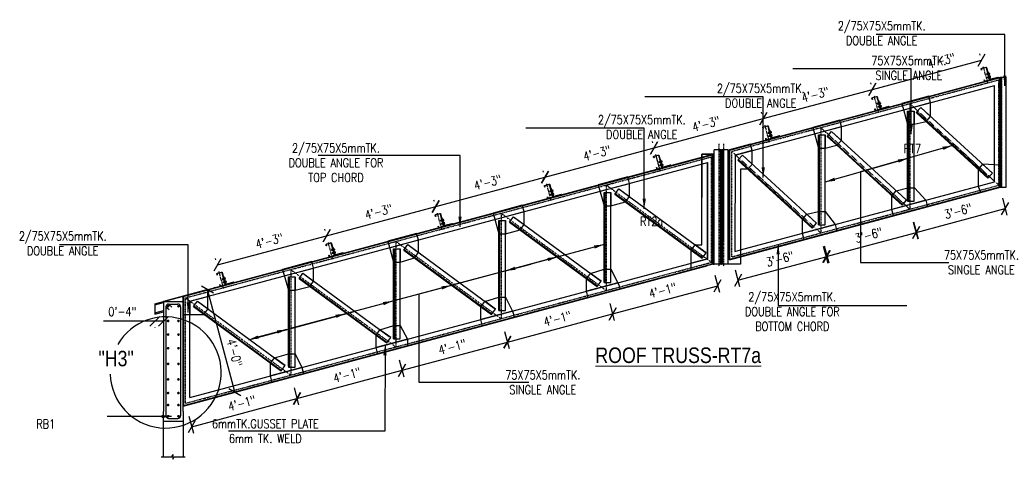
# Model space of a CAD drawing. Extents: x -95606 to 113309, y -42160 to -940.
# Drawn here: x 104296.1 to 104742, y -20736.9 to -20538.5 of the extents above; entities that cross this region are included whole.
import ezdxf

# ---------------------------------------------------------------- set-up
doc = ezdxf.new("R2010")
doc.units = 0
doc.header["$LTSCALE"] = 0.02
doc.header["$MEASUREMENT"] = 0
doc.header["$PDMODE"] = 3
doc.header["$PDSIZE"] = -2
for name, pattern in [('CENTER', [50.8, 31.75, -6.35, 6.35, -6.35]), ('CENTERX2', [101.6, 63.5, -12.7, 12.7, -12.7]), ('DASHEDX2', [1.5, 1, -0.5])]:
    doc.linetypes.add(name, pattern=pattern)
doc.layers.get('0').update_dxf_attribs({"linetype": 'CONTINUOUS'})
doc.layers.get('DEFPOINTS').update_dxf_attribs({"linetype": 'CONTINUOUS'})
for name, color, linetype in [('5T', 4, 'CONTINUOUS'), ('A-C PURLIN', 1, 'CONTINUOUS'), ('A-DIM', 1, 'CONTINUOUS'), ('A-GRID', 7, 'CENTERX2'), ('A-OL', 2, 'CONTINUOUS'), ('A-WELD', 6, 'CONTINUOUS'), ('DIM', 7, 'CONTINUOUS'), ('dimentions', 8, 'CONTINUOUS'), ('EXLINE', 33, 'CONTINUOUS'), ('G-GRID', 7, 'CENTERX2'), ('GRID', 8, 'CENTER'), ('GUSSET', 1, 'CONTINUOUS'), ('OL', 2, 'CONTINUOUS'), ('RF', 5, 'CONTINUOUS'), ('RF5', 6, 'CONTINUOUS'), ('S-CL', 8, 'CENTER'), ('S-DIM', 7, 'CONTINUOUS'), ('S-TXT', 2, 'CONTINUOUS')]:
    doc.layers.add(name, color=color, linetype=linetype)
doc.layers.add('Layer4', color=4, linetype='CONTINUOUS', lineweight=25)
doc.styles.add('ROMANC', font='romanc.shx')
doc.styles.add('style9', font='romans.shx', dxfattribs={"width": 0.8, "height": 4})
doc.dimstyles.new('TEXT-14', dxfattribs={"dimtxt": 4, "dimasz": 4.5, "dimexe": 3, "dimexo": 6, "dimgap": 2, "dimtad": 1, "dimdec": 0, "dimrnd": 0.5, "dimzin": 1, "dimdsep": 46, "dimlunit": 4, "dimtxsty": 'style9', "dimblk": 'OBLIQUE', "dimcen": 72.09, "dimclrd": 1, "dimclre": 1, "dimclrt": 2, "dimadec": 0, "dimazin": 0, "dimtfac": 1, "dimtdec": 0, "dimtofl": 0, "dimtmove": 0, "dimatfit": 3, "dimfxl": 1, "dimfrac": 2, "dimtolj": 1, "dimtzin": 0, "dimlwd": -1, "dimarcsym": 0})

# ---------------------------------------------------------------- blocks, each defined once
blk = doc.blocks.new('_Oblique')
at = {"color": 0, "linetype": 'ByBlock', "lineweight": -2}
blk.add_line((-0.5, -0.5), (0.5, 0.5), dxfattribs=at)
blk = doc.blocks.new('*D169')
at = {"layer": 'DEFPOINTS', "color": 0, "lineweight": -2, "transparency": 16777216}
for p in [(104378.81, -20660.86), (104380.89, -20660.31), (104391.18, -20707.04)]:
    blk.add_point(p, dxfattribs=at)
at = {"layer": 'dimentions', "color": 1, "transparency": 16777216}
blk.add_line((104393.26, -20706.48), (104380.89, -20660.31), dxfattribs=at)
at = {"layer": 'dimentions', "color": 1, "lineweight": -2, "transparency": 16777216}
for p, q in [((104384.61, -20659.31), (104383.78, -20659.53)), ((104396.98, -20705.48), (104396.15, -20705.7))]:
    blk.add_line(p, q, dxfattribs=at)
at = {"layer": 'dimentions', "color": 1, "transparency": 16777216, "xscale": 4.5, "yscale": 4.5, "zscale": 4.5}
for p, rotation in [((104380.89, -20660.31), 105.0000000000175), ((104393.26, -20706.48), 285.0000000000175)]:
    blk.add_blockref('_Oblique', p, dxfattribs=dict(at, rotation=rotation))
at = {"layer": 'dimentions', "color": 2, "transparency": 16777216, "insert": (104393.06, -20688.81), "char_height": 4, "attachment_point": 5, "rotation": 285, "style": 'style9'}
blk.add_mtext('\\A1;4\'-0"', dxfattribs=at)
blk = doc.blocks.new('*D178')
at = {"layer": 'DEFPOINTS', "color": 0, "lineweight": -2, "transparency": 16777216}
for p in [(104698.13, -20623.96), (104657.35, -20634.89), (104700.95, -20634.49)]:
    blk.add_point(p, dxfattribs=at)
at = {"layer": 'dimentions', "color": 1, "lineweight": -2, "transparency": 16777216}
for p, q in [((104699.68, -20629.76), (104701.73, -20637.39)), ((104658.91, -20640.68), (104660.95, -20648.31))]:
    blk.add_line(p, q, dxfattribs=at)
at = {"layer": 'dimentions', "color": 1, "transparency": 16777216}
blk.add_line((104660.17, -20645.41), (104700.95, -20634.49), dxfattribs=at)
at = {"layer": 'dimentions', "color": 1, "transparency": 16777216, "xscale": 4.5, "yscale": 4.5, "zscale": 4.5}
for p, rotation in [((104700.95, -20634.49), 15.00012560043839), ((104660.17, -20645.41), 195.0001256004384)]:
    blk.add_blockref('_Oblique', p, dxfattribs=dict(at, rotation=rotation))
at = {"layer": 'dimentions', "color": 2, "transparency": 16777216, "insert": (104679.43, -20635.72), "char_height": 4, "attachment_point": 5, "rotation": 15.0001, "style": 'style9'}
blk.add_mtext('\\A1;3\'-6"', dxfattribs=at)
blk = doc.blocks.new('*D179')
at = {"layer": 'DEFPOINTS', "color": 0, "lineweight": -2, "transparency": 16777216}
for p in [(104560.95, -20660.72), (104513.45, -20673.44), (104563.78, -20671.27)]:
    blk.add_point(p, dxfattribs=at)
at = {"layer": 'dimentions', "color": 1, "lineweight": -2, "transparency": 16777216}
for p, q in [((104562.51, -20666.51), (104564.56, -20674.17)), ((104515.01, -20679.24), (104517.06, -20686.9))]:
    blk.add_line(p, q, dxfattribs=at)
at = {"layer": 'dimentions', "color": 1, "transparency": 16777216}
blk.add_line((104516.28, -20684), (104563.78, -20671.27), dxfattribs=at)
at = {"layer": 'dimentions', "color": 1, "transparency": 16777216, "xscale": 4.5, "yscale": 4.5, "zscale": 4.5}
for p, rotation in [((104563.78, -20671.27), 14.99999860710317), ((104516.28, -20684), 194.9999986071032)]:
    blk.add_blockref('_Oblique', p, dxfattribs=dict(at, rotation=rotation))
at = {"layer": 'dimentions', "color": 2, "transparency": 16777216, "insert": (104538.9, -20673.4), "char_height": 4, "attachment_point": 5, "rotation": 15, "style": 'style9'}
blk.add_mtext('\\A1;4\'-1"', dxfattribs=at)
blk = doc.blocks.new('*D180')
at = {"layer": 'DEFPOINTS', "color": 0, "lineweight": -2, "transparency": 16777216}
for p in [(104513.45, -20673.44), (104516.28, -20684), (104465.95, -20686.17)]:
    blk.add_point(p, dxfattribs=at)
at = {"layer": 'dimentions', "color": 1, "lineweight": -2, "transparency": 16777216}
for p, q in [((104515.01, -20679.24), (104517.06, -20686.9)), ((104467.51, -20691.96), (104469.56, -20699.63))]:
    blk.add_line(p, q, dxfattribs=at)
at = {"layer": 'dimentions', "color": 1, "transparency": 16777216}
blk.add_line((104468.78, -20696.73), (104516.28, -20684), dxfattribs=at)
at = {"layer": 'dimentions', "color": 1, "transparency": 16777216, "xscale": 4.5, "yscale": 4.5, "zscale": 4.5}
for p, rotation in [((104516.28, -20684), 14.99679308963806), ((104468.78, -20696.73), 194.9967930896381)]:
    blk.add_blockref('_Oblique', p, dxfattribs=dict(at, rotation=rotation))
at = {"layer": 'dimentions', "color": 2, "transparency": 16777216, "insert": (104491.4, -20686.13), "char_height": 4, "attachment_point": 5, "rotation": 14.9968, "style": 'style9'}
blk.add_mtext('\\A1;4\'-1"', dxfattribs=at)
blk = doc.blocks.new('*D181')
at = {"layer": 'DEFPOINTS', "color": 0, "lineweight": -2, "transparency": 16777216}
for p in [(104465.95, -20686.17), (104468.78, -20696.73), (104418.45, -20698.9)]:
    blk.add_point(p, dxfattribs=at)
at = {"layer": 'dimentions', "color": 1, "lineweight": -2, "transparency": 16777216}
for p, q in [((104467.51, -20691.96), (104469.56, -20699.63)), ((104420.01, -20704.69), (104422.06, -20712.36))]:
    blk.add_line(p, q, dxfattribs=at)
at = {"layer": 'dimentions', "color": 1, "transparency": 16777216}
blk.add_line((104421.28, -20709.46), (104468.78, -20696.73), dxfattribs=at)
at = {"layer": 'dimentions', "color": 1, "transparency": 16777216, "xscale": 4.5, "yscale": 4.5, "zscale": 4.5}
for p, rotation in [((104468.78, -20696.73), 15.00303364382489), ((104421.28, -20709.46), 195.0030336438249)]:
    blk.add_blockref('_Oblique', p, dxfattribs=dict(at, rotation=rotation))
at = {"layer": 'dimentions', "color": 2, "transparency": 16777216, "insert": (104443.9, -20698.86), "char_height": 4, "attachment_point": 5, "rotation": 15.003, "style": 'style9'}
blk.add_mtext('\\A1;4\'-1"', dxfattribs=at)
blk = doc.blocks.new('*D182')
at = {"layer": 'DEFPOINTS', "color": 0, "lineweight": -2, "transparency": 16777216}
for p in [(104418.45, -20698.9), (104421.28, -20709.45), (104370.95, -20711.63)]:
    blk.add_point(p, dxfattribs=at)
at = {"layer": 'dimentions', "color": 1, "lineweight": -2, "transparency": 16777216}
for p, q in [((104420.01, -20704.69), (104422.06, -20712.34)), ((104372.51, -20717.42), (104374.56, -20725.07))]:
    blk.add_line(p, q, dxfattribs=at)
at = {"layer": 'dimentions', "color": 1, "transparency": 16777216}
blk.add_line((104373.78, -20722.17), (104421.28, -20709.45), dxfattribs=at)
at = {"layer": 'dimentions', "color": 1, "transparency": 16777216, "xscale": 4.5, "yscale": 4.5, "zscale": 4.5}
for p, rotation in [((104421.28, -20709.45), 15.00017315560325), ((104373.78, -20722.17), 195.0001731556032)]:
    blk.add_blockref('_Oblique', p, dxfattribs=dict(at, rotation=rotation))
at = {"layer": 'dimentions', "color": 2, "transparency": 16777216, "insert": (104396.4, -20711.58), "char_height": 4, "attachment_point": 5, "rotation": 15.0002, "style": 'style9'}
blk.add_mtext('\\A1;4\'-1"', dxfattribs=at)
blk = doc.blocks.new('*D183')
at = {"layer": 'DEFPOINTS', "color": 0, "lineweight": -2, "transparency": 16777216}
for p in [(104608.45, -20647.99), (104560.95, -20660.72), (104611.28, -20658.55)]:
    blk.add_point(p, dxfattribs=at)
at = {"layer": 'dimentions', "color": 1, "lineweight": -2, "transparency": 16777216}
for p, q in [((104610.01, -20653.78), (104612.06, -20661.45)), ((104562.51, -20666.51), (104564.56, -20674.17))]:
    blk.add_line(p, q, dxfattribs=at)
at = {"layer": 'dimentions', "color": 1, "transparency": 16777216}
blk.add_line((104563.78, -20671.28), (104611.28, -20658.55), dxfattribs=at)
at = {"layer": 'dimentions', "color": 1, "transparency": 16777216, "xscale": 4.5, "yscale": 4.5, "zscale": 4.5}
for p, rotation in [((104611.28, -20658.55), 15.00000139290355), ((104563.78, -20671.28), 195.0000013929036)]:
    blk.add_blockref('_Oblique', p, dxfattribs=dict(at, rotation=rotation))
at = {"layer": 'dimentions', "color": 2, "transparency": 16777216, "insert": (104586.4, -20660.68), "char_height": 4, "attachment_point": 5, "rotation": 15, "style": 'style9'}
blk.add_mtext('\\A1;4\'-1"', dxfattribs=at)
blk = doc.blocks.new('*D184')
at = {"layer": 'DEFPOINTS', "color": 0, "lineweight": -2, "transparency": 16777216}
for p in [(104738.24, -20613.21), (104698.02, -20623.99), (104741.06, -20623.74)]:
    blk.add_point(p, dxfattribs=at)
at = {"layer": 'dimentions', "color": 1, "lineweight": -2, "transparency": 16777216}
for p, q in [((104739.79, -20619.01), (104741.84, -20626.64)), ((104699.57, -20629.79), (104701.62, -20637.41))]:
    blk.add_line(p, q, dxfattribs=at)
at = {"layer": 'dimentions', "color": 1, "transparency": 16777216}
blk.add_line((104700.84, -20634.52), (104741.06, -20623.74), dxfattribs=at)
at = {"layer": 'dimentions', "color": 1, "transparency": 16777216, "xscale": 4.5, "yscale": 4.5, "zscale": 4.5}
for p, rotation in [((104741.06, -20623.74), 15.00012745685418), ((104700.84, -20634.52), 195.0001274568542)]:
    blk.add_blockref('_Oblique', p, dxfattribs=dict(at, rotation=rotation))
at = {"layer": 'dimentions', "color": 2, "transparency": 16777216, "insert": (104719.81, -20624.9), "char_height": 4, "attachment_point": 5, "rotation": 15.0001, "style": 'style9'}
blk.add_mtext('\\A1;3\'-6"', dxfattribs=at)
blk = doc.blocks.new('*D185')
at = {"layer": 'DEFPOINTS', "color": 0, "lineweight": -2, "transparency": 16777216}
for p in [(104657.8, -20634.77), (104617.58, -20645.54), (104660.62, -20645.29)]:
    blk.add_point(p, dxfattribs=at)
at = {"layer": 'dimentions', "color": 1, "lineweight": -2, "transparency": 16777216}
for p, q in [((104659.35, -20640.56), (104661.4, -20648.19)), ((104619.13, -20651.34), (104621.18, -20658.97))]:
    blk.add_line(p, q, dxfattribs=at)
at = {"layer": 'dimentions', "color": 1, "transparency": 16777216}
blk.add_line((104620.4, -20656.07), (104660.62, -20645.29), dxfattribs=at)
at = {"layer": 'dimentions', "color": 1, "transparency": 16777216, "xscale": 4.5, "yscale": 4.5, "zscale": 4.5}
for p, rotation in [((104660.62, -20645.29), 14.99987266287612), ((104620.4, -20656.07), 194.9998726628761)]:
    blk.add_blockref('_Oblique', p, dxfattribs=dict(at, rotation=rotation))
at = {"layer": 'dimentions', "color": 2, "transparency": 16777216, "insert": (104639.38, -20646.45), "char_height": 4, "attachment_point": 5, "rotation": 14.9999, "style": 'style9'}
blk.add_mtext('\\A1;3\'-6"', dxfattribs=at)
blk = doc.blocks.new('A BOLT')
at = {"layer": 'GUSSET'}
h = blk.add_hatch(dxfattribs=at)
h.set_pattern_fill('LINE', color=8, scale=12.375, angle=107, style=0)
h.set_pattern_definition([(286.416, (-3737.1646, 76954.9778), (1.483816784, 0.437161318), [])])
edge = h.paths.add_edge_path()
edge.add_line((7, -1), (12, 0))
edge.add_ellipse((11, 2), major_axis=(1.59, 1.59), ratio=1, start_angle=241.416, end_angle=331.416)
edge.add_line((13, 3), (13, 4))
edge.add_line((13, 4), (13, 5))
edge.add_ellipse((11, 4), major_axis=(1.59, 1.59), ratio=1, start_angle=331.416, end_angle=421.416)
edge.add_line((10, 6), (8, 5))
edge.add_line((8, 5), (5, 5))
edge.add_ellipse((6, 3), major_axis=(1.59, 1.59), ratio=1, start_angle=331.416, end_angle=421.416, ccw=False)
edge.add_line((8, 3), (8, 2))
edge.add_line((8, 2), (8, 2))
edge.add_ellipse((6, 1), major_axis=(1.59, 1.59), ratio=1, start_angle=241.416, end_angle=331.416, ccw=False)
at = {"layer": 'A-GRID'}
blk.add_line((16, 5), (-20, -6), dxfattribs=at)
at = {"layer": 'A-OL', "color": 1, "linetype": 'DASHEDX2'}
for p, q in [((-13, 9), (-12, 9)), ((-2, 12), (-3, 11)), ((-6, -14), (-5, -14)), ((4, -11), (3, -11))]:
    blk.add_line(p, q, dxfattribs=at)
at = {"layer": 'A-OL', "color": 1}
for p, q in [((-5, -14), (-12, 9)), ((3, -11), (-3, 11))]:
    blk.add_line(p, q, dxfattribs=at)
at = {"layer": 'OL'}
for p, q in [((-13, 9), (-6, -14)), ((-2, 12), (4, -11)), ((9, 6), (0, 3))]:
    blk.add_line(p, q, dxfattribs=at)
for points in [[(-12, 7), (-17, 6, 0.414214), (-18, 3), (-18, 2)], [(-10, 0), (-15, -1, -0.414214), (-18, 0), (-18, 2)], [(-2, 10), (3, 11, -0.414214), (5, 10), (6, 9)], [(0, 3), (5, 5, 0.414214), (6, 7), (6, 9)], [(8, 2), (8, 3, 0.414214), (5, 5), (3, 4)], [(8, 2), (8, 2, -0.414214), (7, -1), (3, -2)], [(13, 4), (13, 3, -0.414214), (12, 0), (4, -2)], [(13, 4), (13, 5, 0.414214), (10, 6), (5, 4)], [(-17, -5), (-17, -4, -0.414214), (-15, -1), (-13, -1)], [(-17, -5), (-17, -6, 0.414214), (-14, -7), (-10, -6)], [(-9, -6), (-13, -7, 0.414214), (-15, -10), (-14, -11)], [(-7, -13), (-11, -14, -0.414214), (-14, -12), (-14, -11)], [(2, -3), (6, -1, -0.414214), (9, -3), (10, -4)], [(4, -10), (8, -8, 0.414214), (10, -5), (10, -4)]]:
    blk.add_lwpolyline(points, format="xyb", dxfattribs=at)
for points in [[(-1, 3), (-9, 0)], [(8, 6), (8, 5), (0, 3)], [(-8, -5), (1, -3)]]:
    blk.add_lwpolyline(points, dxfattribs=at)
blk = doc.blocks.new('RT8-LIP')
at = {"layer": 'A-C PURLIN'}
h = blk.add_hatch(dxfattribs=at)
h.set_pattern_fill('STEEL', color=256, scale=8, angle=16.708, style=0)
h.set_pattern_definition([(61.708, (-15390.126, -58951.48), (-22.365806, 12.038718), []), (61.708, (-15393.777, -58939.315), (-22.365806, 12.038718), [])])
h.paths.add_polyline_path([(-50, 64), (-70, 130, -0.414214), (-66, 136), (-20, 150, -0.414214), (-13, 147), (-10, 137, 0.490314), (-9, 136, 0.490314), (-8, 138), (-12, 150, 0.414214), (-18, 153), (-70, 138, 0.414214), (-73, 132), (-52, 64), (-32, -4, 0.414214), (-26, -8), (26, 8, 0.414214), (29, 14), (25, 26, 0.490314), (24, 27, 0.490314), (23, 26), (26, 16, -0.414214), (23, 9), (-24, -5, -0.414214), (-30, -1)])
h = blk.add_hatch(dxfattribs=at)
h.set_pattern_fill('STEEL', color=256, scale=11, angle=106.708, style=0)
h.set_pattern_definition([(151.708, (-15373.637, -58962.002), (-16.553237, -30.752983), []), (151.708, (-15390.362, -58967.023), (-16.553237, -30.752983), [])])
h.paths.add_polyline_path([(-61, 86, 0.414214), (-64, 80), (-40, -1, -0.414214), (-43, -8), (-124, -32, 0.414214), (-128, -38), (-32, -10)])
for points in [[(24, 27), (24, 27, 0.414214), (23, 26), (26, 16, -0.414214), (23, 9), (-24, -5, -0.414214), (-30, -1), (-50, 64), (-70, 130, -0.414214), (-66, 136), (-20, 150, -0.414214), (-13, 147), (-10, 137, 0.414214), (-9, 136), (-9, 136, 0.414214), (-8, 138), (-12, 150, 0.414214), (-18, 153), (-70, 138, 0.414214), (-73, 132), (-52, 64), (-32, -4, 0.414214), (-26, -8), (26, 8, 0.414214), (29, 14), (25, 26, 0.414214)], [(-61, 86), (-32, -10), (-128, -38), (-128, -38, -0.414214), (-124, -32), (-43, -8, 0.414214), (-40, -1), (-64, 80, -0.414214), (-61, 86)]]:
    blk.add_lwpolyline(points, format="xyb", close=True, dxfattribs=at)
blk = doc.blocks.new('A$C7F18320F')
at = {"layer": 'A-C PURLIN', "xscale": 0.03999999999769976, "yscale": 0.03999999999769976, "zscale": 0.03999999999769976, "rotation": 357.2919999998659}
blk.add_blockref('RT8-LIP', (1.29, 0.32), dxfattribs=at)
at = {"layer": 'A-WELD', "xscale": 0.03999999999769976, "yscale": 0.03999999999769976, "zscale": 0.03999999999769976, "rotation": 357.2919999998659}
for p in [(-0.54, 2.81), (-0.18, 1.36)]:
    blk.add_blockref('A BOLT', p, dxfattribs=at)
blk = doc.blocks.new('*D170')
at = {"layer": 'DEFPOINTS', "color": 0, "lineweight": -2, "transparency": 16777216}
for p in [(104434.64, -20635.97), (104435.57, -20639.46), (104386.28, -20652.67)]:
    blk.add_point(p, dxfattribs=at)
at = {"layer": 'dimentions', "color": 1, "lineweight": -2, "transparency": 16777216}
for p, q in [((104434.02, -20633.67), (104433.86, -20633.07)), ((104384.72, -20646.88), (104384.56, -20646.28))]:
    blk.add_line(p, q, dxfattribs=at)
at = {"layer": 'dimentions', "color": 1, "transparency": 16777216}
blk.add_line((104385.34, -20649.17), (104434.64, -20635.97), dxfattribs=at)
at = {"layer": 'dimentions', "color": 1, "transparency": 16777216, "xscale": 4.5, "yscale": 4.5, "zscale": 4.5}
for p, rotation in [((104434.64, -20635.97), 15.00000000000078), ((104385.34, -20649.17), 195.0000000000008)]:
    blk.add_blockref('_Oblique', p, dxfattribs=dict(at, rotation=rotation))
at = {"layer": 'dimentions', "color": 2, "transparency": 16777216, "insert": (104408.85, -20638.34), "char_height": 4, "attachment_point": 5, "rotation": 15, "style": 'style9'}
blk.add_mtext('\\A1;4\'-3"', dxfattribs=at)
blk = doc.blocks.new('*D171')
at = {"layer": 'DEFPOINTS', "color": 0, "lineweight": -2, "transparency": 16777216}
for p in [(104483.93, -20622.76), (104484.87, -20626.26), (104435.57, -20639.46)]:
    blk.add_point(p, dxfattribs=at)
at = {"layer": 'dimentions', "color": 1, "lineweight": -2, "transparency": 16777216}
for p, q in [((104483.32, -20620.46), (104483.16, -20619.86)), ((104434.02, -20633.67), (104433.86, -20633.07))]:
    blk.add_line(p, q, dxfattribs=at)
at = {"layer": 'dimentions', "color": 1, "transparency": 16777216}
blk.add_line((104434.64, -20635.97), (104483.93, -20622.76), dxfattribs=at)
at = {"layer": 'dimentions', "color": 1, "transparency": 16777216, "xscale": 4.5, "yscale": 4.5, "zscale": 4.5}
for p, rotation in [((104483.93, -20622.76), 15.00000000000078), ((104434.64, -20635.97), 195.0000000000008)]:
    blk.add_blockref('_Oblique', p, dxfattribs=dict(at, rotation=rotation))
at = {"layer": 'dimentions', "color": 2, "transparency": 16777216, "insert": (104458.15, -20625.13), "char_height": 4, "attachment_point": 5, "rotation": 15, "style": 'style9'}
blk.add_mtext('\\A1;4\'-3"', dxfattribs=at)
blk = doc.blocks.new('*D172')
at = {"layer": 'DEFPOINTS', "color": 0, "lineweight": -2, "transparency": 16777216}
for p in [(104533.23, -20609.55), (104534.17, -20613.05), (104484.87, -20626.26)]:
    blk.add_point(p, dxfattribs=at)
at = {"layer": 'dimentions', "color": 1, "lineweight": -2, "transparency": 16777216}
for p, q in [((104532.62, -20607.25), (104532.46, -20606.65)), ((104483.32, -20620.46), (104483.16, -20619.86))]:
    blk.add_line(p, q, dxfattribs=at)
at = {"layer": 'dimentions', "color": 1, "transparency": 16777216}
blk.add_line((104483.93, -20622.76), (104533.23, -20609.55), dxfattribs=at)
at = {"layer": 'dimentions', "color": 1, "transparency": 16777216, "xscale": 4.5, "yscale": 4.5, "zscale": 4.5}
for p, rotation in [((104533.23, -20609.55), 15.00000000000078), ((104483.93, -20622.76), 195.0000000000008)]:
    blk.add_blockref('_Oblique', p, dxfattribs=dict(at, rotation=rotation))
at = {"layer": 'dimentions', "color": 2, "transparency": 16777216, "insert": (104507.45, -20611.92), "char_height": 4, "attachment_point": 5, "rotation": 15, "style": 'style9'}
blk.add_mtext('\\A1;4\'-3"', dxfattribs=at)
blk = doc.blocks.new('*D173')
at = {"layer": 'DEFPOINTS', "color": 0, "lineweight": -2, "transparency": 16777216}
for p in [(104582.53, -20596.34), (104583.47, -20599.84), (104534.17, -20613.05)]:
    blk.add_point(p, dxfattribs=at)
at = {"layer": 'dimentions', "color": 1, "lineweight": -2, "transparency": 16777216}
for p, q in [((104581.92, -20594.04), (104581.75, -20593.44)), ((104532.62, -20607.25), (104532.46, -20606.65))]:
    blk.add_line(p, q, dxfattribs=at)
at = {"layer": 'dimentions', "color": 1, "transparency": 16777216}
blk.add_line((104533.23, -20609.55), (104582.53, -20596.34), dxfattribs=at)
at = {"layer": 'dimentions', "color": 1, "transparency": 16777216, "xscale": 4.5, "yscale": 4.5, "zscale": 4.5}
for p, rotation in [((104582.53, -20596.34), 15.00000000000078), ((104533.23, -20609.55), 195.0000000000008)]:
    blk.add_blockref('_Oblique', p, dxfattribs=dict(at, rotation=rotation))
at = {"layer": 'dimentions', "color": 2, "transparency": 16777216, "insert": (104556.75, -20598.71), "char_height": 4, "attachment_point": 5, "rotation": 15, "style": 'style9'}
blk.add_mtext('\\A1;4\'-3"', dxfattribs=at)
blk = doc.blocks.new('*D174')
at = {"layer": 'DEFPOINTS', "color": 0, "lineweight": -2, "transparency": 16777216}
for p in [(104631.83, -20583.13), (104632.77, -20586.63), (104583.47, -20599.84)]:
    blk.add_point(p, dxfattribs=at)
at = {"layer": 'dimentions', "color": 1, "lineweight": -2, "transparency": 16777216}
for p, q in [((104631.21, -20580.83), (104631.05, -20580.23)), ((104581.92, -20594.04), (104581.75, -20593.44))]:
    blk.add_line(p, q, dxfattribs=at)
at = {"layer": 'dimentions', "color": 1, "transparency": 16777216}
blk.add_line((104582.53, -20596.34), (104631.83, -20583.13), dxfattribs=at)
at = {"layer": 'dimentions', "color": 1, "transparency": 16777216, "xscale": 4.5, "yscale": 4.5, "zscale": 4.5}
for p, rotation in [((104631.83, -20583.13), 15.00000000000078), ((104582.53, -20596.34), 195.0000000000008)]:
    blk.add_blockref('_Oblique', p, dxfattribs=dict(at, rotation=rotation))
at = {"layer": 'dimentions', "color": 2, "transparency": 16777216, "insert": (104606.05, -20585.5), "char_height": 4, "attachment_point": 5, "rotation": 15, "style": 'style9'}
blk.add_mtext('\\A1;4\'-3"', dxfattribs=at)
blk = doc.blocks.new('*D175')
at = {"layer": 'DEFPOINTS', "color": 0, "lineweight": -2, "transparency": 16777216}
for p in [(104681.13, -20569.92), (104682.07, -20573.42), (104632.77, -20586.63)]:
    blk.add_point(p, dxfattribs=at)
at = {"layer": 'dimentions', "color": 1, "lineweight": -2, "transparency": 16777216}
for p, q in [((104680.51, -20567.62), (104680.35, -20567.02)), ((104631.21, -20580.83), (104631.05, -20580.23))]:
    blk.add_line(p, q, dxfattribs=at)
at = {"layer": 'dimentions', "color": 1, "transparency": 16777216}
blk.add_line((104631.83, -20583.13), (104681.13, -20569.92), dxfattribs=at)
at = {"layer": 'dimentions', "color": 1, "transparency": 16777216, "xscale": 4.5, "yscale": 4.5, "zscale": 4.5}
for p, rotation in [((104681.13, -20569.92), 15.00000000000078), ((104631.83, -20583.13), 195.0000000000008)]:
    blk.add_blockref('_Oblique', p, dxfattribs=dict(at, rotation=rotation))
at = {"layer": 'dimentions', "color": 2, "transparency": 16777216, "insert": (104655.35, -20572.29), "char_height": 4, "attachment_point": 5, "rotation": 15, "style": 'style9'}
blk.add_mtext('\\A1;4\'-3"', dxfattribs=at)
blk = doc.blocks.new('*D176')
at = {"layer": 'DEFPOINTS', "color": 0, "lineweight": -2, "transparency": 16777216}
for p in [(104730.43, -20556.71), (104731.36, -20560.21), (104682.07, -20573.42)]:
    blk.add_point(p, dxfattribs=at)
at = {"layer": 'dimentions', "color": 1, "lineweight": -2, "transparency": 16777216}
for p, q in [((104729.81, -20554.41), (104729.65, -20553.81)), ((104680.51, -20567.62), (104680.35, -20567.02))]:
    blk.add_line(p, q, dxfattribs=at)
at = {"layer": 'dimentions', "color": 1, "transparency": 16777216}
blk.add_line((104681.13, -20569.92), (104730.43, -20556.71), dxfattribs=at)
at = {"layer": 'dimentions', "color": 1, "transparency": 16777216, "xscale": 4.5, "yscale": 4.5, "zscale": 4.5}
for p, rotation in [((104730.43, -20556.71), 15.00000000000078), ((104681.13, -20569.92), 195.0000000000008)]:
    blk.add_blockref('_Oblique', p, dxfattribs=dict(at, rotation=rotation))
at = {"layer": 'dimentions', "color": 2, "transparency": 16777216, "insert": (104712.28, -20557.03), "char_height": 4, "attachment_point": 5, "rotation": 15, "style": 'style9'}
blk.add_mtext('\\A1;4\'-3"', dxfattribs=at)
blk = doc.blocks.new('*D177')
at = {"layer": 'DEFPOINTS', "color": 0, "lineweight": -2, "transparency": 16777216}
for p in [(104357.06, -20671.35), (104361.06, -20671.35), (104361.06, -20674.61)]:
    blk.add_point(p, dxfattribs=at)
at = {"layer": 'dimentions', "color": 1, "transparency": 16777216}
for p, q in [((104357.06, -20674.61), (104333.99, -20674.61)), ((104361.06, -20674.61), (104357.06, -20674.61))]:
    blk.add_line(p, q, dxfattribs=at)
at = {"layer": 'dimentions', "color": 1, "lineweight": -2, "transparency": 16777216}
for p, q in [((104357.06, -20677.35), (104357.06, -20677.61)), ((104361.06, -20677.35), (104361.06, -20677.61))]:
    blk.add_line(p, q, dxfattribs=at)
at = {"layer": 'dimentions', "color": 1, "transparency": 16777216, "xscale": 4.5, "yscale": 4.5, "zscale": 4.5, "rotation": 180}
blk.add_blockref('_Oblique', (104357.06, -20674.61), dxfattribs=at)
at = {"layer": 'dimentions', "color": 1, "transparency": 16777216, "xscale": 4.5, "yscale": 4.5, "zscale": 4.5}
blk.add_blockref('_Oblique', (104361.06, -20674.61), dxfattribs=at)
at = {"layer": 'dimentions', "color": 2, "transparency": 16777216, "insert": (104342.46, -20670.23), "char_height": 4, "attachment_point": 5, "style": 'style9'}
blk.add_mtext('\\A1;0\'-4"', dxfattribs=at)

msp = doc.modelspace()

# ---------------------------------------------------------------- hatches: boundary and pattern name
at = {"layer": 'S-DIM'}
h = msp.add_hatch(dxfattribs=at)
h.set_pattern_fill('ANSI31', color=1, style=0)
h.set_pattern_definition([(45, (127172.55092, 2898.49366), (-0.08838834765, 0.08838834765), [])])
h.paths.add_polyline_path([(104613.045, -20597.175), (104612.728, -20597.175), (104612.728, -20603.175), (104613.045, -20603.175)])
h = msp.add_hatch(dxfattribs=at)
h.set_pattern_fill('ANSI31', color=1, style=0)
h.set_pattern_definition([(45, (127172.55092, 2852.82317), (-0.08838834765, 0.08838834765), [])])
h.paths.add_polyline_path([(104613.045, -20642.846), (104612.728, -20642.846), (104612.728, -20648.846), (104613.045, -20648.846)])

# ---------------------------------------------------------------- linework, layer by layer
at = {"layer": 'A-DIM', "ltscale": 2}
for p, q in [((104357.057, -20667.211), (104361.059, -20666.138)), ((104357.057, -20670.834), (104361.057, -20669.762))]:
    msp.add_line(p, q, dxfattribs=at)
at = {"layer": 'A-GRID'}
for p, q in [((104733.267, -20567.309), (104731.234, -20559.723)), ((104683.969, -20580.519), (104681.936, -20572.933)), ((104634.67, -20593.728), (104632.638, -20586.142)), ((104585.372, -20606.938), (104583.339, -20599.352)), ((104536.074, -20620.147), (104534.041, -20612.561)), ((104486.775, -20633.357), (104484.743, -20625.771)), ((104437.477, -20646.566), (104435.444, -20638.98)), ((104388.178, -20659.775), (104386.146, -20652.19))]:
    msp.add_line(p, q, dxfattribs=at)
at = {"layer": 'EXLINE', "color": 2}
for p, q in [((104357.057, -20666.693), (104361.059, -20665.621)), ((104357.057, -20666.693), (104357.057, -20671.352)), ((104357.057, -20671.352), (104361.057, -20670.28))]:
    msp.add_line(p, q, dxfattribs=at)
at = {"layer": 'EXLINE'}
for p, q in [((104361.059, -20665.621), (104369.951, -20665.62)), ((104361.059, -20665.621), (104361.059, -20715.314)), ((104369.95, -20715.314), (104369.951, -20665.62)), ((104361.058, -20735.789), (104361.058, -20715.314)), ((104369.95, -20715.314), (104369.95, -20735.79)), ((104361.057, -20719.62), (104369.949, -20719.62)), ((104361.058, -20719.62), (104369.95, -20719.62))]:
    msp.add_line(p, q, dxfattribs=at)
at = {"layer": 'G-GRID', "color": 8, "ltscale": 0.1}
for p, q in [((104617.578, -20597.923), (104738.238, -20565.593)), ((104738.238, -20613.212), (104738.238, -20565.593)), ((104739.57, -20614.071), (104739.57, -20564.377)), ((104698.018, -20576.369), (104698.018, -20623.989)), ((104698.063, -20576.411), (104738.238, -20613.212)), ((104657.798, -20587.146), (104657.798, -20634.766)), ((104657.798, -20587.146), (104698.018, -20623.989)), ((104611.728, -20594.576), (104611.728, -20649.757)), ((104613.848, -20594.576), (104613.848, -20649.757)), ((104617.578, -20645.543), (104617.578, -20597.923)), ((104617.578, -20597.923), (104657.798, -20634.766)), ((104370.952, -20664.006), (104608.453, -20600.368)), ((104608.453, -20647.988), (104608.453, -20600.368)), ((104560.953, -20613.096), (104560.953, -20660.716)), ((104560.953, -20613.096), (104608.453, -20647.988)), ((104617.578, -20645.543), (104738.238, -20613.212)), ((104513.452, -20625.823), (104513.452, -20673.443)), ((104513.452, -20625.824), (104560.953, -20660.716)), ((104465.953, -20638.551), (104465.953, -20686.171)), ((104465.953, -20638.551), (104513.452, -20673.444)), ((104370.953, -20711.626), (104608.453, -20647.988)), ((104418.452, -20651.276), (104418.452, -20698.899)), ((104418.452, -20651.279), (104418.452, -20698.899)), ((104418.452, -20651.279), (104465.955, -20686.17)), ((104364.923, -20665.62), (104364.923, -20665.62)), ((104370.952, -20664.006), (104418.452, -20698.899)), ((104370.953, -20711.626), (104370.952, -20664.006))]:
    msp.add_line(p, q, dxfattribs=at)
at = {"layer": 'GRID', "color": 1, "linetype": 'CENTER', "lineweight": -2}
msp.add_line((104735.28, -20607.79), (104733.253, -20610.003), dxfattribs=at)
at = {"layer": 'Layer4'}
msp.add_line((104604.161, -20603.587), (104606.62, -20602.929), dxfattribs=at)
for points in [[(104695.28, -20579.172), (104707.405, -20575.923)], [(104697.018, -20585.69), (104697.018, -20579.69), (104700.018, -20579.69), (104700.018, -20585.69)], [(104705.321, -20584.416), (104700.899, -20580.365), (104702.925, -20578.153), (104707.35, -20582.206)], [(104654.989, -20589.968), (104667.111, -20586.72)], [(104656.798, -20596.467), (104656.798, -20590.467), (104659.798, -20590.467), (104659.798, -20596.467)], [(104665.082, -20595.175), (104660.66, -20591.125), (104662.687, -20588.913), (104667.111, -20592.965)], [(104626.829, -20597.514), (104619.076, -20599.591), (104619.071, -20643.074), (104621.535, -20642.414)], [(104606.62, -20602.929), (104606.62, -20646.41), (104599.403, -20648.344)], [(104624.842, -20605.934), (104620.42, -20601.883), (104622.447, -20599.671), (104626.871, -20603.724)], [(104728.829, -20605.95), (104733.253, -20610.003), (104735.28, -20607.79), (104730.855, -20603.738)], [(104558.143, -20615.918), (104571.459, -20612.35)], [(104559.953, -20622.417), (104559.953, -20616.417), (104562.953, -20616.417), (104562.953, -20622.417)], [(104569.68, -20620.747), (104564.847, -20617.197), (104566.623, -20614.78), (104571.459, -20618.332)], [(104690.082, -20618.076), (104694.5, -20622.123), (104696.527, -20619.911), (104692.108, -20615.864)], [(104697.018, -20614.401), (104697.018, -20620.401), (104700.018, -20620.401), (104700.018, -20614.401)], [(104705.264, -20619.979), (104689.909, -20624.093)], [(104510.63, -20628.649), (104523.831, -20625.112)], [(104656.798, -20625.076), (104656.798, -20631.076), (104659.798, -20631.076), (104659.798, -20625.076)], [(104512.452, -20635.144), (104512.452, -20629.144), (104515.452, -20629.144), (104515.452, -20635.144)], [(104522.053, -20633.382), (104517.22, -20629.832), (104518.996, -20627.414), (104523.831, -20630.966)], [(104649.493, -20628.515), (104653.912, -20632.563), (104655.938, -20630.35), (104651.52, -20626.303)], [(104664.268, -20630.963), (104649.273, -20634.981)], [(104463.13, -20641.376), (104476.157, -20637.886)], [(104464.953, -20647.871), (104464.953, -20641.871), (104467.953, -20641.871), (104467.953, -20647.871)], [(104474.378, -20645.981), (104469.545, -20642.431), (104471.321, -20640.013), (104476.157, -20643.566)], [(104599.351, -20642.543), (104604.188, -20646.096), (104605.983, -20643.692), (104601.154, -20640.145)], [(104415.553, -20654.125), (104428.832, -20650.567)], [(104427.053, -20658.837), (104422.22, -20655.287), (104423.996, -20652.869), (104428.832, -20656.421)], [(104559.953, -20651.025), (104559.953, -20657.025), (104562.953, -20657.025), (104562.953, -20651.025)], [(104417.452, -20660.6), (104417.452, -20654.6), (104420.452, -20654.6), (104420.452, -20660.6)], [(104551.999, -20655.379), (104556.828, -20658.926), (104558.604, -20656.508), (104553.775, -20652.961)], [(104566.163, -20657.251), (104551.999, -20661.046)], [(104372.951, -20665.54), (104380.995, -20663.385)], [(104372.951, -20665.542), (104372.951, -20671.578)], [(104379.371, -20671.431), (104374.538, -20667.881), (104376.314, -20665.464), (104381.15, -20669.016)], [(104504.323, -20667.979), (104509.152, -20671.527), (104510.928, -20669.109), (104506.099, -20665.562)], [(104512.452, -20663.753), (104512.452, -20669.753), (104515.452, -20669.753), (104515.452, -20663.753)], [(104518.674, -20669.975), (104504.299, -20673.827)], [(104457.001, -20680.834), (104461.83, -20684.381), (104463.606, -20681.963), (104458.777, -20678.416)], [(104464.953, -20676.48), (104464.953, -20682.48), (104467.953, -20682.48), (104467.953, -20676.48)], [(104471.183, -20682.7), (104457.001, -20686.5)], [(104409.341, -20693.446), (104414.17, -20696.994), (104415.946, -20694.576), (104411.117, -20691.029)], [(104417.452, -20689.31), (104417.452, -20695.31), (104420.452, -20695.31), (104420.452, -20689.31)], [(104423.494, -20695.479), (104409.341, -20699.271)]]:
    msp.add_lwpolyline(points, dxfattribs=at)
msp.add_arc((104362.027, -20697.706), 25.094, 181.85459, 149.75293, dxfattribs=at)
at = {"layer": 'RF', "color": 2, "const_width": 0.6}
for points in [[(104363.412, -20667.791, 1), (104362.812, -20667.791, 1)], [(104367.49, -20667.791, -1), (104368.09, -20667.791, -1)], [(104363.412, -20674.424, -1), (104362.812, -20674.424, -1)], [(104367.49, -20674.424, 1), (104368.09, -20674.424, 1)], [(104363.412, -20680.587, -1), (104362.812, -20680.587, -1)], [(104367.49, -20680.587, 1), (104368.09, -20680.587, 1)], [(104363.412, -20686.749, -1), (104362.812, -20686.749, -1)], [(104367.49, -20686.749, 1), (104368.09, -20686.749, 1)], [(104363.412, -20693.825, -1), (104362.812, -20693.825, -1)], [(104367.49, -20693.825, 1), (104368.09, -20693.825, 1)], [(104363.412, -20700.81, -1), (104362.812, -20700.81, -1)], [(104367.49, -20700.81, 1), (104368.09, -20700.81, 1)], [(104363.412, -20706.972, -1), (104362.812, -20706.972, -1)], [(104367.49, -20706.972, 1), (104368.09, -20706.972, 1)], [(104363.412, -20712.397, -1), (104362.812, -20712.397, -1)], [(104367.49, -20712.397, 1), (104368.09, -20712.397, 1)], [(104363.411, -20717.449, -1), (104362.811, -20717.449, -1)], [(104363.411, -20717.449, -1), (104362.811, -20717.449, -1)], [(104367.489, -20717.449, 1), (104368.089, -20717.449, 1)]]:
    msp.add_lwpolyline(points, format="xyb", close=True, dxfattribs=at)
at = {"layer": 'RF5'}
msp.add_line((104612.728, -20648.846), (104613.045, -20648.846), dxfattribs=at)
msp.add_line((104612.728, -20648.846), (104613.045, -20648.846), dxfattribs=at)
at = {"layer": 'RF5', "color": 160}
for p, q in [((104362.151, -20668.02), (104362.15, -20717.02)), ((104362.151, -20668.02), (104363.65, -20669.294)), ((104363.351, -20666.82), (104367.551, -20666.82)), ((104363.351, -20666.82), (104364.774, -20668.17)), ((104368.751, -20668.02), (104368.75, -20717.22)), ((104362.15, -20717.02), (104362.15, -20717.22)), ((104363.35, -20718.42), (104367.55, -20718.42)), ((104363.35, -20718.42), (104367.55, -20718.42))]:
    msp.add_line(p, q, dxfattribs=at)
for centre, start, end in [((104363.351, -20668.02), 90, 180), ((104367.551, -20668.02), 0, 90), ((104363.35, -20717.22), 179.98856, 270), ((104367.55, -20717.22), 270, 0)]:
    msp.add_arc(centre, 1.2, start, end, dxfattribs=at)
at = {"layer": 'S-CL'}
msp.add_line((104613.045, -20597.958), (104613.045, -20645.175), dxfattribs=at)
at = {"layer": 'S-DIM', "color": 2}
for p, q in [((104616.577, -20597.155), (104738.904, -20564.377)), ((104619.076, -20599.591), (104736.239, -20568.197)), ((104736.239, -20611.679), (104736.239, -20568.197)), ((104738.904, -20612.199), (104738.904, -20564.377)), ((104738.904, -20614.071), (104738.904, -20564.377)), ((104738.904, -20564.377), (104741.568, -20564.377)), ((104741.568, -20614.071), (104741.568, -20564.377)), ((104701.21, -20580.65), (104733.253, -20610.003)), ((104702.925, -20578.153), (104735.28, -20607.79)), ((104662.687, -20588.913), (104696.231, -20619.641)), ((104660.945, -20591.386), (104694.5, -20622.123)), ((104372.951, -20665.54), (104606.62, -20602.929)), ((104620.42, -20601.883), (104653.912, -20632.563)), ((104622.447, -20599.671), (104655.938, -20630.35)), ((104621.535, -20642.414), (104736.239, -20611.679)), ((104564.847, -20617.197), (104604.188, -20646.096)), ((104566.623, -20614.78), (104605.534, -20643.362)), ((104616.577, -20646.848), (104738.904, -20614.071)), ((104738.904, -20614.071), (104741.568, -20614.071)), ((104517.22, -20629.832), (104556.828, -20658.926)), ((104518.996, -20627.414), (104558.604, -20656.508)), ((104469.545, -20642.431), (104509.152, -20671.527)), ((104471.321, -20640.013), (104510.928, -20669.109)), ((104372.952, -20709.021), (104606.62, -20646.41)), ((104369.952, -20712.931), (104606.293, -20649.604)), ((104423.996, -20652.869), (104462.861, -20681.416)), ((104422.22, -20655.287), (104461.83, -20684.381)), ((104357.057, -20666.693), (104369.471, -20663.367)), ((104365.013, -20664.561), (104365.014, -20664.561)), ((104376.314, -20665.464), (104415.634, -20694.347)), ((104374.538, -20667.881), (104414.17, -20696.994))]:
    msp.add_line(p, q, dxfattribs=at)
at = {"layer": 'S-DIM', "color": 1}
for p, q in [((104616.777, -20597.308), (104738.904, -20564.584)), ((104738.704, -20613.917), (104738.704, -20564.638)), ((104739.103, -20564.377), (104739.103, -20614.017)), ((104697.338, -20579.69), (104697.338, -20620.401)), ((104701.115, -20580.129), (104733.469, -20609.767)), ((104657.118, -20590.467), (104657.118, -20631.076)), ((104660.877, -20590.889), (104694.716, -20621.887)), ((104369.951, -20663.445), (104608.92, -20599.414)), ((104608.92, -20648.693), (104608.92, -20599.414)), ((104612.408, -20597.175), (104612.408, -20648.846)), ((104612.728, -20597.175), (104613.045, -20597.175)), ((104612.728, -20597.175), (104613.045, -20597.175)), ((104613.288, -20597.175), (104613.288, -20648.846)), ((104616.777, -20646.588), (104616.777, -20597.308)), ((104620.637, -20601.647), (104654.128, -20632.327)), ((104560.273, -20616.417), (104560.273, -20657.025)), ((104565.037, -20616.939), (104604.379, -20645.839)), ((104616.777, -20646.588), (104738.704, -20613.917)), ((104512.772, -20629.144), (104512.772, -20669.753)), ((104517.409, -20629.574), (104557.017, -20658.668)), ((104465.273, -20641.871), (104465.273, -20682.48)), ((104469.735, -20642.173), (104509.342, -20671.269)), ((104370.152, -20712.67), (104608.92, -20648.693)), ((104417.772, -20654.6), (104417.772, -20695.31)), ((104422.409, -20655.029), (104462.019, -20684.123)), ((104370.152, -20712.67), (104370.152, -20663.391)), ((104369.952, -20694.164), (104369.952, -20666.563)), ((104374.728, -20667.623), (104414.359, -20696.736))]:
    msp.add_line(p, q, dxfattribs=at)
at = {"layer": 'S-DIM', "color": 3, "linetype": 'Continuous'}
for p, q in [((104624.785, -20605.985), (104626.829, -20603.79)), ((104609.121, -20648.846), (104609.73, -20648.846))]:
    msp.add_line(p, q, dxfattribs=at)
for points in [[(104697.018, -20585.69), (104700.018, -20585.69), (104705.321, -20584.416), (104707.352, -20582.208), (104707.405, -20575.923), (104706.628, -20573.026), (104694.447, -20576.289), (104697.018, -20585.69)], [(104656.798, -20596.467), (104659.798, -20596.467), (104665.082, -20595.175), (104667.111, -20592.965), (104667.111, -20586.72), (104666.386, -20583.809), (104654.166, -20587.083), (104656.798, -20596.467)], [(104626.829, -20603.79), (104626.829, -20597.514), (104626.053, -20594.616), (104616.577, -20597.155)], [(104599.351, -20651.464), (104599.351, -20648.358), (104599.351, -20642.543), (104601.154, -20640.145), (104604.161, -20640.116), (104604.161, -20599.153), (104609.728, -20599.153)], [(104609.728, -20599.153), (104604.161, -20599.153), (104604.161, -20618.768)], [(104738.904, -20604.079), (104730.872, -20603.725), (104728.842, -20605.933), (104728.842, -20613.661), (104729.864, -20616.493), (104738.904, -20614.071), (104738.904, -20604.079)], [(104624.785, -20605.985), (104621.535, -20605.985), (104621.535, -20648.846), (104615.968, -20648.846)], [(104559.953, -20622.417), (104562.953, -20622.417), (104569.68, -20620.747), (104571.459, -20618.332), (104571.459, -20612.35), (104570.682, -20609.452), (104557.32, -20613.033), (104559.953, -20622.417)], [(104690.685, -20626.991), (104689.909, -20624.093), (104689.909, -20617.909), (104691.916, -20615.678), (104697.128, -20614.368), (104700.128, -20614.371), (104705.264, -20619.979), (104706.041, -20622.876), (104690.685, -20626.991)], [(104512.452, -20635.144), (104515.452, -20635.144), (104522.048, -20633.378), (104523.831, -20630.966), (104523.831, -20625.112), (104523.034, -20622.22), (104509.819, -20625.76), (104512.452, -20635.144)], [(104650.264, -20637.822), (104649.487, -20634.924), (104649.487, -20628.51), (104651.52, -20626.303), (104656.798, -20625.076), (104659.798, -20625.076), (104664.268, -20630.963), (104665.044, -20633.861), (104650.264, -20637.822)], [(104464.953, -20647.871), (104467.953, -20647.871), (104474.394, -20645.993), (104476.17, -20643.575), (104476.157, -20637.886), (104475.209, -20635.034), (104462.319, -20638.488), (104464.953, -20647.871)], [(104552.775, -20663.944), (104551.999, -20661.046), (104551.999, -20655.379), (104553.775, -20652.961), (104559.953, -20651.025), (104562.953, -20651.025), (104566.657, -20658.154), (104567.174, -20660.085), (104552.775, -20663.944)], [(104369.952, -20671.509), (104372.971, -20671.521), (104379.302, -20671.509), (104381.1, -20669.107), (104381.103, -20660.25), (104369.916, -20663.247)], [(104505.075, -20676.725), (104504.299, -20673.827), (104504.299, -20668.02), (104506.064, -20665.594), (104512.452, -20663.753), (104515.452, -20663.753), (104518.674, -20669.975), (104519.451, -20672.873), (104505.075, -20676.725)], [(104457.777, -20689.398), (104457.001, -20686.5), (104457.001, -20680.834), (104458.775, -20678.415), (104464.976, -20676.48), (104467.953, -20676.48), (104471.183, -20682.7), (104471.183, -20685.806), (104457.777, -20689.398)], [(104410.117, -20702.169), (104409.341, -20699.271), (104409.341, -20693.446), (104411.117, -20691.029), (104417.452, -20689.31), (104420.452, -20689.31), (104423.494, -20695.479), (104424.27, -20698.377), (104410.117, -20702.169)]]:
    msp.add_lwpolyline(points, dxfattribs=at)
at = {"layer": 'S-DIM', "color": 2}
msp.add_lwpolyline([(104369.916, -20663.247), (104609.12, -20599.153), (104609.12, -20648.846), (104605.771, -20649.744), (104605.081, -20649.928), (104603.963, -20650.228), (104601.925, -20650.774), (104596.458, -20652.239)], dxfattribs=at)
at = {"layer": 'S-DIM', "color": 1}
for points in [[(104612.728, -20597.175), (104613.045, -20597.175), (104613.045, -20603.175), (104612.728, -20603.175)], [(104612.728, -20642.846), (104613.045, -20642.846), (104613.045, -20648.846), (104612.728, -20648.846)]]:
    msp.add_lwpolyline(points, close=True, dxfattribs=at)
at = {"layer": 'S-DIM', "color": 3}
msp.add_lwpolyline([(104613.848, -20638.764), (104613.848, -20638.764), (104613.848, -20597.743), (104613.848, -20597.743)], close=True, dxfattribs=at)
msp.add_lwpolyline([(104417.452, -20660.6), (104420.452, -20660.6), (104427.048, -20658.833), (104428.829, -20656.419), (104428.832, -20650.567), (104428.078, -20647.663), (104414.688, -20651.251), (104417.452, -20660.6)], dxfattribs=at)
at = {"layer": 'S-DIM', "color": 1}
msp.add_lwpolyline([(104360.013, -20735.789), (104364.766, -20735.789), (104365.294, -20734.738), (104365.294, -20736.861), (104365.851, -20735.79), (104370.834, -20735.79)], dxfattribs=at)
at = {"layer": 'S-TXT'}
for p, q in [((104697.018, -20620.401), (104697.018, -20579.69)), ((104700.018, -20620.401), (104700.018, -20579.69)), ((104656.798, -20631.076), (104656.798, -20590.467)), ((104659.798, -20631.076), (104659.798, -20590.467)), ((104612.728, -20597.175), (104609.728, -20597.175)), ((104609.728, -20648.846), (104609.728, -20597.175)), ((104612.728, -20597.175), (104609.728, -20597.175)), ((104612.728, -20645.175), (104612.728, -20597.175)), ((104615.968, -20597.175), (104613.045, -20597.175)), ((104615.968, -20597.175), (104613.045, -20597.175)), ((104613.045, -20645.175), (104613.045, -20597.175)), ((104615.968, -20648.846), (104615.968, -20597.175)), ((104616.577, -20646.848), (104616.577, -20597.155)), ((104606.62, -20646.41), (104606.62, -20602.929)), ((104559.953, -20657.025), (104559.953, -20616.417)), ((104562.953, -20657.025), (104562.953, -20616.417)), ((104512.452, -20669.753), (104512.452, -20629.144)), ((104515.452, -20669.753), (104515.452, -20629.144)), ((104464.953, -20682.48), (104464.953, -20641.871)), ((104467.953, -20682.48), (104467.953, -20641.871)), ((104612.728, -20648.846), (104609.728, -20648.846)), ((104615.968, -20648.846), (104613.045, -20648.846)), ((104417.452, -20694.826), (104417.452, -20654.6)), ((104420.452, -20695.31), (104420.452, -20654.6)), ((104369.952, -20712.931), (104369.951, -20665.62)), ((104372.952, -20709.021), (104372.951, -20665.54))]:
    msp.add_line(p, q, dxfattribs=at)
at = {"layer": 'S-TXT', "color": 1}
msp.add_line((104511.76, -20652.82), (104491.191, -20658.332), dxfattribs=at)
msp.add_lwpolyline([(104369.951, -20663.238), (104361.059, -20665.621), (104369.951, -20665.62), (104369.951, -20663.238)], dxfattribs=at)

# ---------------------------------------------------------------- block references
at = {"ltscale": 44, "xscale": -0.9833464483156201, "yscale": 0.9833464483156201, "zscale": 0.9833464483156201, "rotation": 29.00000000113411}
for p in [(104734.179, -20565.643), (104684.881, -20578.853), (104635.582, -20592.062), (104586.284, -20605.272), (104536.986, -20618.481), (104487.687, -20631.691), (104438.389, -20644.9), (104389.09, -20658.11)]:
    msp.add_blockref('A$C7F18320F', p, dxfattribs=at)

# ---------------------------------------------------------------- texts
at = {"layer": '5T', "lineweight": 9, "char_height": 7, "attachment_point": 2, "style": 'ROMANC'}
for s, insert in [('{\\fSwis721 Cn BT|b0|i0|c0|p34;"H3"}', (104339.628, -20687.908)), ('{\\fSwis721 Cn BT|b0|i0|c0|p34;\\LROOF TRUSS-RT7a}', (104593.434, -20686.43))]:
    msp.add_mtext(s, dxfattribs=dict(at, insert=insert))
at = {"layer": 'dimentions', "color": 2, "char_height": 4, "attachment_point": 5, "style": 'style9'}
for s, width, insert in [('2/75X75X5mmTK. \\PDOUBLE ANGLE ', 104.19387, (104685.309, -20544.599)), ('75X75X5mmTK. \\PSINGLE ANGLE', 104.19387, (104697.586, -20560.287)), ('2/75X75X5mmTK. \\PDOUBLE ANGLE', 104.19387, (104630.725, -20572.808)), ('2/75X75X5mmTK. \\PDOUBLE ANGLE', 104.19387, (104576.994, -20586.949)), ('2/75X75X5mmTK. \\PDOUBLE ANGLE FOR\\PTOP CHORD', 104.19387, (104438.907, -20603.053)), ('RT7', 109.71958, (104699.127, -20596.727)), ('RT2a', 109.71958, (104581.406, -20629.518)), ('2/75X75X5mmTK. \\PDOUBLE ANGLE ', 104.19387, (104315.531, -20639.464)), ('75X75X5mmTK. \\PSINGLE ANGLE', 104.19387, (104730.342, -20648.033)), ('2/75X75X5mmTK. \\PDOUBLE ANGLE FOR\\PBOTTOM CHORD', 104.19387, (104644.934, -20670.228)), ('75X75X5mmTK. \\PSINGLE ANGLE', 104.19387, (104532.302, -20702.163)), ('6mmTK.GUSSET PLATE \\P6mm TK. WELD', 104.19387, (104406.994, -20724.184))]:
    msp.add_mtext_dynamic_manual_height_columns(s, width=width, gutter_width=16, heights=[0], dxfattribs=dict(at, insert=insert))
at = {"layer": 'dimentions', "color": 2, "insert": (104307.897, -20720.931), "char_height": 4, "width": 76.41678, "attachment_point": 5, "style": 'style9'}
msp.add_mtext('RB1', dxfattribs=at)

# ---------------------------------------------------------------- dimensions: what is measured, and where the dimension line sits
at = {"layer": 'dimentions'}
for base, p1, p2, angle, picture, middle in [((104730.426, -20556.709), (104682.066, -20573.417), (104731.364, -20560.208), 15, '*D176', (104713.419, -20561.266)), ((104380.885, -20660.308), (104391.181, -20707.036), (104378.81, -20660.864), 105, '*D169', (104388.826, -20689.944)), ((104361.059, -20674.613), (104357.057, -20671.352), (104361.059, -20671.352), 0, '*D177', (104342.462, -20674.613))]:
    dim = msp.add_linear_dim(base=base, p1=p1, p2=p2, angle=angle, dimstyle='TEXT-14', override={"dimfxl": 0.18}, dxfattribs=at)
    dim.commit()
    dim.dimension.update_dxf_attribs({"geometry": picture, "text_midpoint": middle, "dimtype": 161})
for p1, p2, distance, picture, middle in [((104632.767, -20586.627), (104682.066, -20573.417), 3.623, '*D175', (104655.345, -20572.291)), ((104583.469, -20599.836), (104632.767, -20586.627), 3.623, '*D174', (104606.047, -20585.501)), ((104534.171, -20613.046), (104583.469, -20599.836), 3.623, '*D173', (104556.748, -20598.71)), ((104484.872, -20626.255), (104534.171, -20613.046), 3.623, '*D172', (104507.45, -20611.92)), ((104698.018, -20623.989), (104738.238, -20613.212), -10.899, '*D184', (104719.815, -20624.897)), ((104435.574, -20639.465), (104484.872, -20626.255), 3.623, '*D171', (104458.152, -20625.129)), ((104657.352, -20634.886), (104698.128, -20623.96), -10.9, '*D178', (104679.428, -20635.719)), ((104386.276, -20652.674), (104435.574, -20639.465), 3.623, '*D170', (104408.853, -20638.338)), ((104617.578, -20645.543), (104657.798, -20634.766), -10.9, '*D185', (104639.375, -20646.451)), ((104560.953, -20660.716), (104608.453, -20647.988), -10.933, '*D183', (104586.399, -20660.681)), ((104513.452, -20673.443), (104560.953, -20660.716), -10.929, '*D179', (104538.898, -20673.405)), ((104465.953, -20686.168), (104513.452, -20673.443), -10.932, '*D180', (104491.398, -20686.133)), ((104418.452, -20698.899), (104465.953, -20686.168), -10.935, '*D181', (104443.899, -20698.864)), ((104370.953, -20711.626), (104418.452, -20698.899), -10.92, '*D182', (104396.395, -20711.579))]:
    dim = msp.add_aligned_dim(p1=p1, p2=p2, distance=distance, dimstyle='TEXT-14', override={"dimfxl": 0.18}, dxfattribs=at)
    dim.commit()
    dim.dimension.update_dxf_attribs({"geometry": picture, "text_midpoint": middle})

# ---------------------------------------------------------------- leaders
at = {"layer": 'DIM'}
msp.add_leader([(104364.682, -20717.563), (104335.632, -20717.563)], dimstyle='TEXT-14', override={"dimtad": 0}, dxfattribs=at)
at = {"layer": 'EXLINE'}
for points, override in [([(104740.877, -20568.252), (104740.877, -20545.168), (104682.783, -20545.168)], {"dimgap": 2, "dimtad": 0}), ([(104698.683, -20590.13), (104698.683, -20560.722), (104645.207, -20560.722)], {"dimtad": 0}), ([(104631.822, -20609.678), (104631.822, -20573.243), (104578.346, -20573.243)], {"dimtad": 0}), ([(104578.091, -20623.818), (104578.091, -20587.383), (104524.615, -20587.383)], {"dimtad": 0}), ([(104717.27, -20595.296), (104675.737, -20607.168)], {"dimtad": 0}), ([(104494.918, -20631.932), (104494.918, -20599.766), (104430.885, -20599.766)], {"dimgap": 2, "dimtad": 0}), ([(104697.128, -20601.053), (104675.517, -20607.227)], {"dimtad": 0}), ([(104659.798, -20611.724), (104675.737, -20607.168), (104675.737, -20648.087), (104715.66, -20648.093)], {"dimtad": 0}), ([(104372.21, -20670.59), (104372.21, -20640.033), (104314.116, -20640.033)], {"dimgap": 2, "dimtad": 0}), ([(104559.953, -20639.909), (104476.394, -20662.297), (104476.394, -20702.082), (104525.919, -20702.082)], {"dimtad": 0}), ([(104638.531, -20639.929), (104638.531, -20667.513), (104696.625, -20667.513)], {"dimgap": 2, "dimtad": 0}), ([(104538.874, -20645.556), (104511.76, -20652.82)], {"dimtad": 0}), ([(104515.452, -20651.832), (104526.874, -20648.77)], {"dimtad": 0}), ([(104491.04, -20658.373), (104462.824, -20665.933)], {"dimtad": 0}), ([(104464.619, -20665.452), (104436.957, -20672.864)], {"dimtad": 0}), ([(104399.514, -20682.896), (104447.752, -20669.97)], {"dimtad": 0}), ([(104443.206, -20671.189), (104418.888, -20677.705)], {"dimtad": 0}), ([(104416.785, -20678.268), (104402.491, -20682.099)], {"dimtad": 0}), ([(104461.049, -20685.416), (104460.991, -20724.146), (104390.357, -20724.146)], {"dimtad": 0})]:
    msp.add_leader(points, dimstyle='TEXT-14', override=override, dxfattribs=at)

doc.saveas('drawing.dxf')
